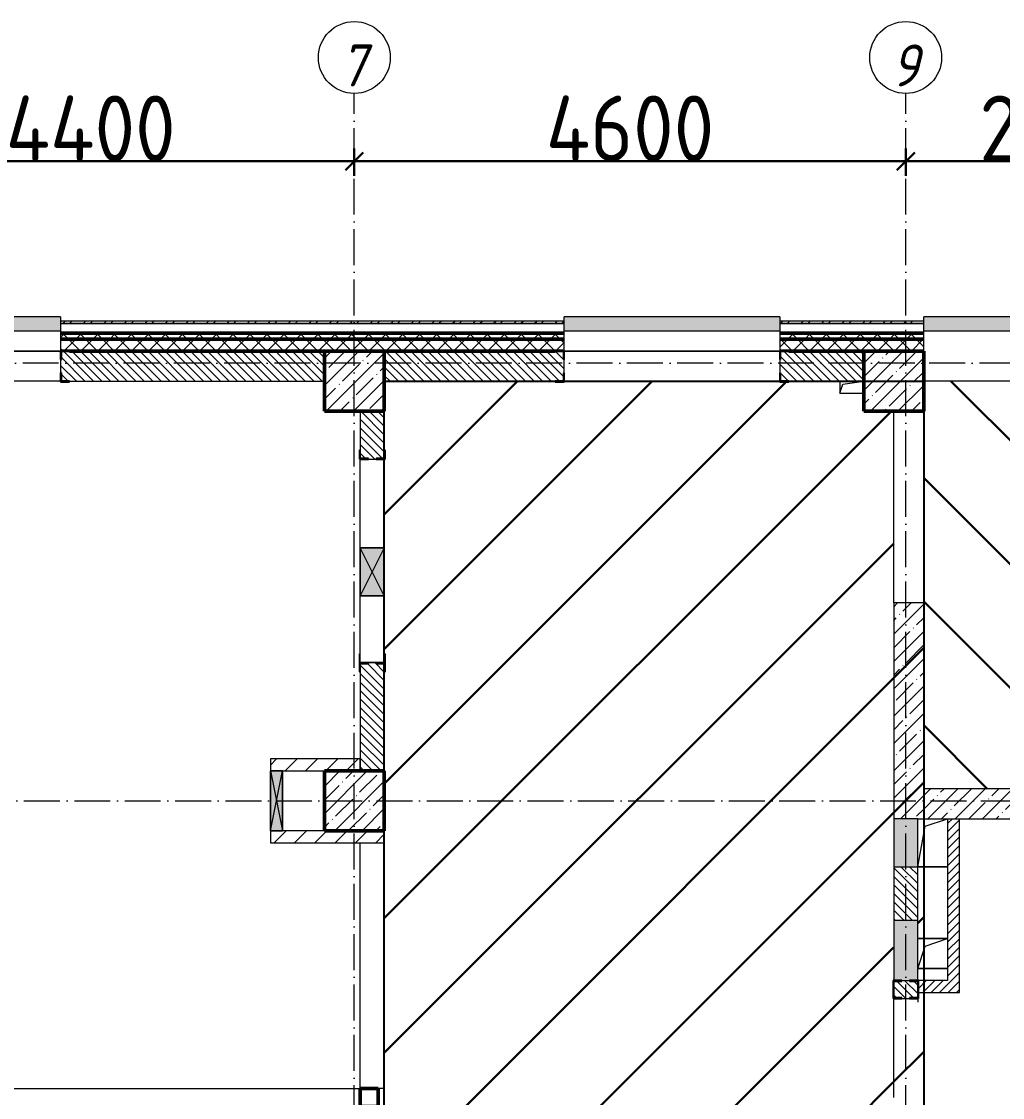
# Model space of a CAD drawing. Header units: millimetres. Extents: x 35697 to 388678, y -91946 to 171347.
# Drawn here: x 290844 to 299028, y -45357 to -36382 of the extents above; entities that cross this region are included whole.
import ezdxf

# ---------------------------------------------------------------- set-up
doc = ezdxf.new("R2010")
doc.units = ezdxf.units.MM
doc.linetypes.add('50_200_ШТРИХ_1Т_ш5_п1_п1_', pattern=[700, 500, -100, 0, -100])
for name, color, linetype, lineweight in [('2.1) ПГП окна 2.8 м', 5, 'Continuous', 30), ('4) ЛЕстницы', 5, 'Continuous', 30), ('A-____-____-DIMS', 7, 'Continuous', 9), ('A-DETL-GENF-OTLN', 7, 'Continuous', 9), ('A-FLOR-____-OTLN', 7, 'Continuous', 9), ('A-GENM-____-MCUT', 7, 'Continuous', 25), ('A-GENM-____-OTLN', 7, 'Continuous', 9), ('A-GENM-____-OTLN-1', 7, 'Continuous', 25), ('A-GLAZ-____-OTLN', 7, 'Continuous', 9), ('A-WALL-____-MCUT-1', 7, 'Continuous', 9), ('A-WALL-____-MCUT-2', 7, 'Continuous', 50), ('A-WALL-____-MCUT-3', 7, 'Continuous', 9), ('A-WALL-____-OTLN', 7, 'Continuous', 9), ('A-WALL-____-PATT-1', 7, 'Continuous', 9), ('A-WALL-FNSH-MCUT-1', 7, 'Continuous', 9), ('I-WALL-____-OTLN', 7, 'Continuous', 9), ('S-COLS-____-MCUT', 7, 'Continuous', 50), ('S-COLS-____-OTLN', 7, 'Continuous', 9), ('S-GRID-____-IDEN', 7, 'Continuous', 9), ('S-GRID-____-OTLN-1', 7, '50_200_ШТРИХ_1Т_ш5_п1_п1_', 9), ('стяжа', 7, 'Continuous', 30)]:
    doc.layers.add(name, color=color, linetype=linetype, lineweight=lineweight)
doc.layers.add('A-GLAZ-____-OTLN-1', color=7, linetype='Continuous', lineweight=9, true_color=0xc0c0c0)
doc.styles.add('ISOCPEUR_I', font='isocpeui.ttf', dxfattribs={"width": 0.9, "height": 2.5})
doc.styles.add('ISOCPEUR_I_9', font='isocpeui.ttf', dxfattribs={"width": 0.9, "height": 250})
doc.styles.add('СПДС', font='isocpeur.ttf', dxfattribs={"width": 0.9})
doc.dimstyles.new('ISO-2_5_0_9К_БОЛЬШОЙ_ОСИ', dxfattribs={"dimscale": 304.8, "dimtxt": 248.995294, "dimasz": 0.492126, "dimexe": 0.393701, "dimexo": 0, "dimgap": 0, "dimtad": 1, "dimdec": 0, "dimzin": 0, "dimdsep": 46, "dimtxsty": 'ISOCPEUR_I_9', "dimblk1": 'OBLIQUE', "dimblk2": 'OBLIQUE', "dimsah": 1, "dimcen": 0.09, "dimdle": 0.393701, "dimazin": 0, "dimtfac": 1, "dimtdec": 4, "dimtix": 1, "dimtmove": 0, "dimatfit": 3, "dimfxl": 1, "dimtvp": 1, "dimtolj": 1, "dimtzin": 0, "dimarcsym": 2})
pattern_1 = [(135, (283770.707, -86863.456), (-35.35534, -35.35534), [])]
pattern_2 = [(45, (283770.71, -86863.46), (-70.71068, 70.71068), []), (135, (283770.71, -86863.46), (-70.71068, -70.71068), [])]
pattern_3 = [(45, (283770.7, -86863.46), (-114.04925, 114.04925), []), (45, (283884.76, -86863.46), (-114.04925, 114.04925), [201.612, -40.322, 3.353, -36.97])]
pattern_4 = [(45, (283770.707, -86863.456), (-35.35534, 35.35534), [])]
pattern_5 = [(45, (283770.71, -86863.46), (-84.8528, 84.8528), [])]

# ---------------------------------------------------------------- blocks, each defined once
blk = doc.blocks.new('BSC_Колонна _Прямоугольная - 500х500-V12-АР1_План отверстий 3 этажа в осях 1-64_А-ГГ')
at = {"layer": 'S-COLS-____-OTLN'}
h = blk.add_hatch(dxfattribs=at)
h.set_pattern_fill('FP_46', color=256, style=0, pattern_type=2)
h.set_pattern_definition([(45, (-9850, -43981.04), (-114.04925, 114.04925), []), (45, (-9735.95, -43981.04), (-114.04925, 114.04925), [201.613, -40.323, 3.353, -36.97])])
h.paths.add_polyline_path([(-250, -250), (250, -250), (250, 250), (-250, 250)], flags=0)
at = {"layer": 'S-COLS-____-MCUT'}
for p, q in [((250, 250), (-250, 250)), ((-250, 250), (-250, -250)), ((250, -250), (250, 250)), ((-250, -250), (250, -250))]:
    blk.add_line(p, q, dxfattribs=at)
blk = doc.blocks.new('BSC_Колонна _Прямоугольная - 500х500-V78-АР1_План отверстий 3 этажа в осях 1-64_А-ГГ')
at = {"layer": 'S-COLS-____-OTLN'}
h = blk.add_hatch(dxfattribs=at)
h.set_pattern_fill('FP_115', color=256, style=0, pattern_type=2)
h.set_pattern_definition([(45, (-9850, -47481.04), (-114.04925, 114.04925), []), (45, (-9735.95, -47481.04), (-114.04925, 114.04925), [201.613, -40.323, 3.353, -36.97])])
h.paths.add_polyline_path([(-250, -250), (250, -250), (250, 250), (-250, 250)], flags=0)
at = {"layer": 'S-COLS-____-MCUT'}
for p, q in [((250, 250), (-250, 250)), ((-250, 250), (-250, -250)), ((250, -250), (250, 250)), ((-250, -250), (250, -250))]:
    blk.add_line(p, q, dxfattribs=at)
blk = doc.blocks.new('Фахверк_СКБ_Уголок - 250_2700-27497298-АР1_План отверстий 3 этажа в осях 1-64_А-ГГ')
at = {"layer": 'A-GENM-____-MCUT'}
for p, q in [((200, 181), (125, 181)), ((125, 181), (125, 106)), ((200, 175), (200, 181)), ((125, 106), (131, 106)), ((131, 106), (131, 175)), ((131, 175), (200, 175)), ((131, -6), (125, -6)), ((125, -6), (125, -81)), ((125, -81), (200, -81)), ((131, -75), (131, -6)), ((200, -75), (131, -75)), ((200, -81), (200, -75))]:
    blk.add_line(p, q, dxfattribs=at)
blk = doc.blocks.new('Фахверк_СКБ_Уголок - 200_3960_зеркало-28268689-АР1_План отверстий 3 этажа в осях 1-64_А-ГГ')
at = {"layer": 'A-GENM-____-MCUT'}
for p, q in [((200, 156), (125, 156)), ((125, 156), (125, 81)), ((131, 81), (131, 150)), ((131, 150), (200, 150)), ((200, 150), (200, 156)), ((125, 81), (131, 81)), ((131, 19), (125, 19)), ((125, 19), (125, -56)), ((131, -50), (131, 19)), ((125, -56), (200, -56)), ((200, -50), (131, -50)), ((200, -56), (200, -50))]:
    blk.add_line(p, q, dxfattribs=at)
blk = doc.blocks.new('154_Стойка_СКБ_Уголок - СМ-2480_200-28346303-АР1_План отверстий 3 этажа в осях 1-64_А-ГГ')
at = {"layer": 'A-GENM-____-MCUT'}
for p, q in [((125, 156), (125, 81)), ((200, 156), (125, 156)), ((131, 81), (131, 150)), ((131, 150), (200, 150)), ((200, 150), (200, 156)), ((125, 81), (131, 81)), ((131, 19), (125, 19)), ((125, 19), (125, -56)), ((131, -50), (131, 19)), ((125, -56), (200, -56)), ((200, -50), (131, -50)), ((200, -56), (200, -50))]:
    blk.add_line(p, q, dxfattribs=at)
blk = doc.blocks.new('Стойка_Влож_Полоса боковая - Полоса-28213942-АР1_План отверстий 3 этажа в осях 1-64_А-ГГ')
at = {"layer": 'A-GENM-____-OTLN'}
for p, q in [((-5, 60), (0, 60)), ((-5, -60), (-5, 60)), ((0, 31), (0, -31)), ((0, -60), (-5, -60))]:
    blk.add_line(p, q, dxfattribs=at)
blk = doc.blocks.new('Стойка_Влож_Уголок_Опорный - Уголок-28213941-АР1_План отверстий 3 этажа в осях 1-64_А-ГГ')
at = {"layer": 'A-GENM-____-OTLN'}
for p, q in [((-212, -6), (-212, 0)), ((0, 0), (0, -6)), ((-212, -75), (-212, -6)), ((-212, -6), (-206, -6)), ((-212, -75), (-206, -75)), ((-6, -6), (0, -6)), ((-6, -75), (0, -75)), ((0, -6), (0, -75))]:
    blk.add_line(p, q, dxfattribs=at)
blk = doc.blocks.new('Фахверк_СКБ_Уголок - 200_3960-28268576-АР1_План отверстий 3 этажа в осях 1-64_А-ГГ')
at = {"layer": 'A-GENM-____-MCUT'}
for p, q in [((200, 156), (125, 156)), ((125, 156), (125, 81)), ((131, 81), (131, 150)), ((131, 150), (200, 150)), ((200, 150), (200, 156)), ((125, 81), (131, 81)), ((131, 19), (125, 19)), ((125, 19), (125, -56)), ((131, -50), (131, 19)), ((125, -56), (200, -56)), ((200, -50), (131, -50)), ((200, -56), (200, -50))]:
    blk.add_line(p, q, dxfattribs=at)
blk = doc.blocks.new('AR_Отверстие Ниша - Лючок-32403984-АР1_План отверстий 3 этажа в осях 1-64_А-ГГ')
at = {"layer": 'A-GLAZ-____-OTLN'}
blk.add_hatch(color=256, dxfattribs=at).paths.add_polyline_path([(200, -100), (200, 100), (-200, 100), (-200, -100), (-104.5, -100)], flags=0)
for p, q in [((200, 100), (-200, 100)), ((-200, 100), (-200, -100)), ((200, -100), (200, 100)), ((-200, -100), (200, -100))]:
    blk.add_line(p, q, dxfattribs=at)
blk = doc.blocks.new('AR_Отверстие Ниша - Лючок-32404007-АР1_План отверстий 3 этажа в осях 1-64_А-ГГ')
at = {"layer": 'A-GLAZ-____-OTLN'}
blk.add_hatch(color=256, dxfattribs=at).paths.add_polyline_path([(250, -100), (250, 100), (-250, 100), (-250, -100)], flags=0)
for p, q in [((250, 100), (-250, 100)), ((-250, 100), (-250, -100)), ((250, -31), (250, 31)), ((-250, -100), (250, -100))]:
    blk.add_line(p, q, dxfattribs=at)
blk = doc.blocks.new('AR_Отверстие прямоугольное _в плите_ - AR_Отверстие прямоугольное _в плите_-30459204-АР1_План отверстий 3 этажа в осях 1-64_А-ГГ')
at = {"layer": 'A-GENM-____-OTLN'}
for p, q in [((-62.5, 137.5), (125, 200)), ((-125, -200), (-62.5, 137.5)), ((-125, -200), (125, -200))]:
    blk.add_line(p, q, dxfattribs=at)
blk = doc.blocks.new('AR_Отверстие прямоугольное _в плите_ - AR_Отверстие прямоугольное _в плите_-30458064-АР1_План отверстий 3 этажа в осях 1-64_А-ГГ')
at = {"layer": 'A-GENM-____-OTLN'}
for p, q in [((125, 125), (-125, 125)), ((-62.5, 62.5), (125, 125)), ((-125, -125), (-62.5, 62.5)), ((-125, -125), (125, -125))]:
    blk.add_line(p, q, dxfattribs=at)
blk = doc.blocks.new('AR_Отверстие прямоугольное _в плите_ - AR_Отверстие прямоугольное _в плите_-V180-АР1_План отверстий 3 этажа в осях 1-64_А-ГГ')
at = {"layer": 'A-GENM-____-OTLN'}
for p, q in [((-100, 50), (-100, -50)), ((-100, -50), (-75, 25)), ((-75, 25), (100, 50)), ((-100, -50), (100, -50))]:
    blk.add_line(p, q, dxfattribs=at)
blk = doc.blocks.new('Отлив_СКБ - Отлив витража_120_НВФ-31885289-АР1_План отверстий 3 этажа в осях 1-64_А-ГГ')
at = {"layer": 'A-GLAZ-____-OTLN-1'}
for points in [[(1000, 2), (1000, 120), (0, 120), (0, 2)], [(1000, 0), (1000, 2), (0, 2), (0, 0)]]:
    blk.add_hatch(color=256, dxfattribs=at).paths.add_polyline_path(points, flags=0)
at = {"layer": 'A-GLAZ-____-OTLN'}
for p, q in [((0, 83), (0, 120)), ((1000, 120), (0, 120)), ((1000, 120), (1000, 83)), ((0, 2), (1000, 2)), ((1000, 0), (0, 0))]:
    blk.add_line(p, q, dxfattribs=at)
blk = doc.blocks.new('Отлив_СКБ - Отлив витража_120_НВФ-V216-АР1_План отверстий 3 этажа в осях 1-64_А-ГГ')
at = {"layer": 'A-GLAZ-____-OTLN-1'}
for points in [[(0, 2), (1800, 2), (1800, 120), (0, 120), (0, 63)], [(0, 0), (1800, 0), (1800, 2), (0, 2)]]:
    blk.add_hatch(color=256, dxfattribs=at).paths.add_polyline_path(points, flags=0)
at = {"layer": 'A-GLAZ-____-OTLN'}
for p, q in [((0, 83), (0, 120)), ((1800, 120), (0, 120)), ((1800, 120), (1800, 83)), ((0, 2), (1800, 2)), ((1800, 0), (0, 0))]:
    blk.add_line(p, q, dxfattribs=at)
blk = doc.blocks.new('BSC_Колонна _Прямоугольная1 - 150х150 _металл_-35311905-АР1_План отверстий 3 этажа в осях 1-64_А-ГГ')
at = {"layer": 'S-COLS-____-MCUT'}
for p, q in [((75, 75), (-75, 75)), ((-75, 75), (-75, -75)), ((75, -75), (75, 75)), ((-75, -75), (75, -75))]:
    blk.add_line(p, q, dxfattribs=at)
blk = doc.blocks.new('AR_Отверстие прямоугольное _в стене__БезПР - AR_Отверстие прямоугольное _в стене__БезПР-36899427-АР1_План отверстий 3 этажа в осях 1-64_А-ГГ')
at = {"layer": 'A-GLAZ-____-OTLN'}
blk.add_hatch(color=256, dxfattribs=at).paths.add_polyline_path([(200, -100), (200, 100), (-200, 100), (-200, -100)], flags=0)
at = {"layer": 'A-DETL-GENF-OTLN'}
for p, q in [((-200, -100), (-200, 100)), ((-200, 100), (200, 100)), ((200, 100), (-200, -100)), ((-200, 100), (200, -100)), ((200, 100), (-200, 100)), ((-200, 100), (-200, -100)), ((200, 100), (200, -100)), ((200, -100), (200, 100)), ((200, -100), (-200, -100)), ((-200, -100), (200, -100))]:
    blk.add_line(p, q, dxfattribs=at)
at = {"layer": 'A-GLAZ-____-OTLN'}
blk.add_line((200, 100), (-200, 100), dxfattribs=at)
blk = doc.blocks.new('AR_Отверстие прямоугольное _в стене__БезПР - AR_Отверстие прямоугольное _в стене__БезПР-36788943-АР1_План отверстий 3 этажа в осях 1-64_А-ГГ')
at = {"layer": 'A-GLAZ-____-OTLN'}
blk.add_hatch(color=256, dxfattribs=at).paths.add_polyline_path([(-250, -50), (250, -50), (250, 50), (-250, 50)], flags=0)
at = {"layer": 'A-DETL-GENF-OTLN'}
for p, q in [((-250, -50), (-250, 50)), ((-250, 50), (250, 50)), ((250, 50), (-250, -50)), ((-250, 50), (250, -50)), ((250, 50), (-250, 50)), ((-250, 50), (-250, -50)), ((250, 50), (250, -50)), ((250, -50), (250, 50)), ((250, -50), (-250, -50)), ((-250, -50), (250, -50))]:
    blk.add_line(p, q, dxfattribs=at)
at = {"layer": 'A-GLAZ-____-OTLN'}
blk.add_line((250, 50), (-250, 50), dxfattribs=at)
blk = doc.blocks.new('Ось сетки - Круг_Ø6_00__ISO-2_5_0_9K_-25732049-АР1_План отверстий 3 этажа в осях 1-64_А-ГГ')
at = {"layer": 'S-GRID-____-IDEN'}
blk.add_circle((0, 0), 3, dxfattribs=at)
blk = doc.blocks.new('_Oblique')
at = {"color": 0, "linetype": 'ByBlock', "lineweight": -2}
blk.add_line((-0.5, -0.5), (0.5, 0.5), dxfattribs=at)
blk = doc.blocks.new('*D2181')
at = {"layer": 'A-____-____-DIMS', "color": 0, "lineweight": -2, "transparency": 16777216}
for p, q in [((289220.7, -37442.6), (289220.7, -37668.7)), ((293620.7, -37442.6), (293620.7, -37668.7)), ((289100.7, -37548.7), (293740.7, -37548.7))]:
    blk.add_line(p, q, dxfattribs=at)
at = {"layer": 'Defpoints', "color": 0, "transparency": 16777216}
for p in [(289220.7, -37442.6), (293620.7, -37442.6), (293620.7, -37548.7)]:
    blk.add_point(p, dxfattribs=at)
at = {"layer": 'A-____-____-DIMS', "color": 0, "lineweight": -2, "transparency": 16777216, "xscale": 150, "yscale": 150, "zscale": 150, "rotation": 180}
blk.add_blockref('_Oblique', (289220.7, -37548.7), dxfattribs=at)
at = {"layer": 'A-____-____-DIMS', "color": 0, "lineweight": -2, "transparency": 16777216, "xscale": 150, "yscale": 150, "zscale": 150}
blk.add_blockref('_Oblique', (293620.7, -37548.7), dxfattribs=at)
at = {"layer": 'A-____-____-DIMS', "color": 0, "transparency": 16777216, "insert": (291420.7, -37274.4), "char_height": 548.64, "attachment_point": 5, "style": 'СПДС'}
blk.add_mtext('\\A1;4400', dxfattribs=at)
blk = doc.blocks.new('*D2182')
at = {"layer": 'A-____-____-DIMS', "color": 0, "lineweight": -2, "transparency": 16777216}
for p, q in [((293620.7, -37442.6), (293620.7, -37668.7)), ((298220.7, -37442.6), (298220.7, -37668.7)), ((293500.7, -37548.7), (298340.7, -37548.7))]:
    blk.add_line(p, q, dxfattribs=at)
at = {"layer": 'Defpoints', "color": 0, "transparency": 16777216}
for p in [(293620.7, -37442.6), (298220.7, -37442.6), (298220.7, -37548.7)]:
    blk.add_point(p, dxfattribs=at)
at = {"layer": 'A-____-____-DIMS', "color": 0, "lineweight": -2, "transparency": 16777216, "xscale": 150, "yscale": 150, "zscale": 150, "rotation": 180}
blk.add_blockref('_Oblique', (293620.7, -37548.7), dxfattribs=at)
at = {"layer": 'A-____-____-DIMS', "color": 0, "lineweight": -2, "transparency": 16777216, "xscale": 150, "yscale": 150, "zscale": 150}
blk.add_blockref('_Oblique', (298220.7, -37548.7), dxfattribs=at)
at = {"layer": 'A-____-____-DIMS', "color": 0, "transparency": 16777216, "insert": (295920.7, -37274.4), "char_height": 548.64, "attachment_point": 5, "style": 'СПДС'}
blk.add_mtext('\\A1;4600', dxfattribs=at)
blk = doc.blocks.new('*D2183')
at = {"layer": 'A-____-____-DIMS', "color": 0, "lineweight": -2, "transparency": 16777216}
for p, q in [((298220.7, -37442.6), (298220.7, -37668.7)), ((300820.7, -37442.6), (300820.7, -37668.7)), ((298100.7, -37548.7), (300940.7, -37548.7))]:
    blk.add_line(p, q, dxfattribs=at)
at = {"layer": 'Defpoints', "color": 0, "transparency": 16777216}
for p in [(298220.7, -37442.6), (300820.7, -37442.6), (300820.7, -37548.7)]:
    blk.add_point(p, dxfattribs=at)
at = {"layer": 'A-____-____-DIMS', "color": 0, "lineweight": -2, "transparency": 16777216, "xscale": 150, "yscale": 150, "zscale": 150, "rotation": 180}
blk.add_blockref('_Oblique', (298220.7, -37548.7), dxfattribs=at)
at = {"layer": 'A-____-____-DIMS', "color": 0, "lineweight": -2, "transparency": 16777216, "xscale": 150, "yscale": 150, "zscale": 150}
blk.add_blockref('_Oblique', (300820.7, -37548.7), dxfattribs=at)
at = {"layer": 'A-____-____-DIMS', "color": 0, "transparency": 16777216, "insert": (299520.7, -37274.4), "char_height": 548.64, "attachment_point": 5, "style": 'СПДС'}
blk.add_mtext('\\A1;2600', dxfattribs=at)
blk = doc.blocks.new('3эт')
at = {"layer": 'S-GRID-____-OTLN-1', "color": 251, "ltscale": 0.6, "true_color": 0x636466}
for p, q in [((293620.7, -91346.1), (293620.7, -36982.5)), ((298220.7, -91346.1), (298220.7, -36982.5)), ((310478.4, -39232.4), (279101.9, -39232.4)), ((279101.9, -42882.4), (310478.4, -42882.4))]:
    blk.add_line(p, q, dxfattribs=at)
at = {"layer": 'S-GRID-____-IDEN', "char_height": 350, "width": 202.025, "attachment_point": 1, "style": 'ISOCPEUR_I'}
for s, insert in [('\\fISOCPEUR|b0|i1|c204|p34|;\\W.9;7', (293499, -36573.7)), ('\\fISOCPEUR|b0|i1|c204|p34|;\\W.9;9', (298099, -36573.7))]:
    blk.add_mtext(s, dxfattribs=dict(at, insert=insert))
at = {"layer": 'A-____-____-DIMS'}
for base, p1, p2, override, picture, middle in [((293620.7, -37548.7), (289220.7, -37442.6), (293620.7, -37442.6), {"dimtxt": 1.8, "dimpost": '<>', "dimtxsty": 'СПДС', "dimfxl": 4400}, '*D2181', (291420.7, -37274.4)), ((298220.7, -37548.7), (293620.7, -37442.6), (298220.7, -37442.6), {"dimtxt": 1.8, "dimpost": '<>', "dimtxsty": 'СПДС', "dimfxl": 4600}, '*D2182', (295920.7, -37274.4)), ((300820.7, -37548.7), (298220.7, -37442.6), (300820.7, -37442.6), {"dimtxt": 1.8, "dimpost": '<>', "dimtxsty": 'СПДС', "dimfxl": 2600}, '*D2183', (299520.7, -37274.4))]:
    dim = blk.add_linear_dim(base=base, p1=p1, p2=p2, dimstyle='ISO-2_5_0_9К_БОЛЬШОЙ_ОСИ', override=override, dxfattribs=at)
    dim.commit()
    dim.dimension.update_dxf_attribs({"geometry": picture, "text_midpoint": middle})

msp = doc.modelspace()

# ---------------------------------------------------------------- hatches: boundary and pattern name
at = {"layer": '2.1) ПГП окна 2.8 м'}
h = msp.add_hatch(dxfattribs=at)
h.set_pattern_fill('ANSI31', color=5, scale=250)
h.set_pattern_definition([(45, (289370.7, -39382.4), (-561.266, 561.266), [])])
h.paths.add_polyline_path([(297664.7, -55157.4), (297670.7, -54132.4), (293870.7, -54132.4), (293870.7, -54632.4), (293370.7, -54632.4), (293370.7, -56532.4), (297670.7, -56532.4), (297670.7, -56457.4), (297664.7, -56457.4), (297664.7, -56382.4), (297667.8, -55232.4), (297664.7, -55232.4)])
h.paths.add_polyline_path([(293870.7, -54132.4), (297670.7, -54132.4), (297670.7, -53832.4), (295474.9, -45482.4), (293870.7, -45482.4)])
h.paths.add_polyline_path([(298370.7, -41232.4), (298120.7, -41232.4), (298120.7, -39632.4), (297870.7, -39632.4), (297870.7, -39382.4), (293870.7, -39382.4), (293870.7, -45482.4), (295474.9, -45482.4), (297670.7, -53832.4), (298370.7, -53832.4), (298370.7, -50232.4), (297770.7, -50232.4), (297770.7, -49032.4), (298370.7, -49032.4), (298370.7, -47182.4), (297770.7, -47182.4), (297770.7, -45682.4), (298120.7, -45682.4), (298370.7, -45682.4)])
h.paths.add_polyline_path([(297670.7, -47682.4), (297770.7, -47682.4), (297770.7, -48132.4), (297670.7, -48132.4), (297670.7, -48632.4), (297670.7, -50232.4), (297670.9, -50235.4), (297767.7, -50235.4), (297767.7, -50282.4), (297770.7, -50282.4), (297770.7, -50832.4), (297770.7, -51832.4), (297670.7, -51832.4), (297670.7, -50832.4), (297670.7, -50282.4), (297670.7, -50232.4), (297670.7, -48632.4), (297670.7, -48132.4)], flags=16)
h.paths.add_polyline_path([(297670.7, -47682.4), (297720.7, -47907.4), (297670.7, -48132.4)], flags=0)
h.paths.add_polyline_path([(298120.7, -43882.4), (298120.7, -43432.4), (298120.7, -43032.4), (298320.7, -43032.4), (298320.7, -43432.4), (298320.7, -43882.4), (298320.7, -44382.4), (298326.7, -44382.4), (298326.7, -44457.4), (298326.7, -44532.4), (298320.7, -44562.4), (298320.7, -44532.4), (298251.7, -44532.4), (298189.7, -44532.4), (298120.7, -44532.4), (298120.7, -45357.4), (298120.7, -45426.4), (298189.7, -45426.4), (298251.7, -45427.4), (298251.7, -45426.4), (298320.7, -45426.4), (298320.7, -45357.4), (298326.7, -45357.4), (298326.7, -45432.4), (298326.7, -45507.4), (298320.7, -45507.4), (298320.7, -45438.4), (298251.7, -45438.4), (298217.9, -45432.4), (298189.7, -45432.4), (298114.7, -45432.4), (298114.7, -45357.4), (298120.7, -44532.4), (298114.7, -44532.4), (298114.7, -44457.4), (298114.7, -44382.4)], flags=16)
h.paths.add_polyline_path([(298114.7, -44382.4), (298189.7, -44382.4), (298251.7, -44382.4), (298320.7, -44388.4), (298251.7, -44388.4), (298189.7, -44382.4), (298189.7, -44388.4), (298120.7, -44388.4)], flags=0)
h.paths.add_polyline_path([(297670.7, -50832.4), (297770.7, -50832.4), (297770.7, -51832.4), (297670.7, -51832.4)], flags=0)
h.paths.add_polyline_path([(293340.4, -45482.4), (293340.4, -54132.4), (293870.7, -54132.4), (293870.7, -45482.4)])
h.paths.add_polyline_path([(293340.4, -45482.4), (289370.7, -45482.4), (289370.7, -77332.4), (293340.4, -77332.4), (293340.4, -67982.4), (292870.7, -67982.4), (292870.7, -67782.4), (293340.4, -67782.4), (293340.4, -63832.4), (292870.7, -63832.4), (292870.7, -62882.4), (292670.7, -62882.4), (292670.7, -62632.4), (292870.7, -62632.4), (292870.7, -61932.7), (293340.4, -61932.7), (293340.4, -61232.4), (292870.7, -61232.4), (292870.7, -60632.4), (293340.4, -60632.4)])
h.paths.add_polyline_path([(292670.7, -60632.4), (292770.7, -60632.4), (292770.7, -61232.4), (292770.7, -61982.4), (292770.7, -62582.4), (292670.7, -62582.4), (292670.7, -61982.4), (292670.7, -61232.4)], flags=16)
h.paths.add_polyline_path([(292670.7, -60632.4), (292770.7, -60632.4), (292770.7, -61232.4), (292670.7, -61232.4)], flags=0)
h.paths.add_polyline_path([(292670.7, -61982.4), (292770.7, -61982.4), (292770.7, -62582.4), (292670.7, -62582.4)], flags=0)
h.paths.add_polyline_path([(292670.7, -63032.4), (292770.7, -63032.4), (292770.7, -63632.4), (292670.7, -63632.4)], flags=16)
h.paths.add_polyline_path([(292770.7, -66532.4), (292773.7, -66532.4), (292773.7, -66579.4), (292867.7, -66579.4), (292867.7, -66532.4), (292870.7, -66532.4), (292870.7, -66582.4), (292870.7, -67682.4), (292770.7, -67682.4), (292770.7, -68097.4), (292870.7, -68097.4), (292870.7, -68247.4), (292770.7, -68247.4), (292770.7, -68586.4), (292778.3, -68586.4), (292778.3, -68627.9), (292863.1, -68627.9), (292863.1, -68586.4), (292870.7, -68586.4), (292870.7, -68632.4), (292870.7, -69332.4), (292870.7, -69378.4), (292863.1, -69378.4), (292863.1, -69336.9), (292778.3, -69336.9), (292778.3, -69378.4), (292770.7, -69632.4), (292770.7, -69378.4), (292770.7, -69332.4), (292770.7, -68632.4), (292770.7, -68586.4), (292770.7, -68247.4), (292770.7, -68097.4), (292770.7, -67682.4), (292770.7, -66582.4)], flags=16)
h.paths.add_polyline_path([(292770.7, -66582.4), (292870.7, -66582.4), (292870.7, -67682.4), (292770.7, -67682.4)], flags=0)
h.paths.add_polyline_path([(293949.8, -53466.1), (295539.5, -53466.1), (295539.5, -52266.1), (293949.8, -52266.1)], flags=24)
at = {"layer": '4) ЛЕстницы'}
h = msp.add_hatch(dxfattribs=at)
h.set_pattern_fill('ANSI31', color=256, scale=230, angle=90)
h.paths.add_polyline_path([(298370.7, -42782.4), (298370.7, -39382.4), (307070.7, -39382.4), (307070.7, -42782.4)])
at = {"layer": 'A-WALL-____-PATT-1'}
h = msp.add_hatch(dxfattribs=at)
h.set_pattern_fill('FP_3', color=256, style=0, pattern_type=2)
h.set_pattern_definition([(45, (283770.71, -86863.46), (-85.53659, 85.53659), []), (45, (283827.73, -86863.46), (-85.53659, 85.53659), [])])
h.paths.add_polyline_path([(307550.7, -38902.4), (307550.7, -38882.4), (299370.7, -38882.4), (299370.7, -38902.4), (304966.6, -38902.4)], flags=0)
h.paths.add_polyline_path([(298370.7, -38902.4), (298370.7, -38882.4), (297170.7, -38882.4), (297170.7, -38902.4), (297896.7, -38902.4)], flags=0)
h.paths.add_polyline_path([(295370.7, -38902.4), (295370.7, -38882.4), (291170.7, -38882.4), (291170.7, -38902.4), (294361.8, -38902.4)], flags=0)
h.paths.add_polyline_path([(289370.7, -38902.4), (289370.7, -38882.4), (281090.7, -38882.4), (281090.7, -38902.4), (289059.4, -38902.4)], flags=0)
h = msp.add_hatch(dxfattribs=at)
h.set_pattern_fill('FP_1', color=256, style=0, pattern_type=2)
h.set_pattern_definition(pattern_2)
h.paths.add_polyline_path([(307550.7, -39032.4), (307550.7, -38982.4), (299370.7, -38982.4), (299370.7, -39032.4), (304966.6, -39032.4)], flags=0)
h.paths.add_polyline_path([(298370.7, -39032.4), (298370.7, -38982.4), (297170.7, -38982.4), (297170.7, -39032.4), (297896.7, -39032.4)], flags=0)
h.paths.add_polyline_path([(295370.7, -39032.4), (295370.7, -38982.4), (291170.7, -38982.4), (291170.7, -39032.4), (294361.8, -39032.4)], flags=0)
h.paths.add_polyline_path([(289059.4, -39032.4), (289370.7, -39032.4), (289370.7, -38982.4), (281220.7, -38982.4), (281220.7, -39032.4), (287292, -39032.4)], flags=0)
h = msp.add_hatch(dxfattribs=at)
h.set_pattern_fill('FP_1', color=256, style=0, pattern_type=2)
h.set_pattern_definition(pattern_2)
h.paths.add_polyline_path([(307470.7, -39132.4), (307550.7, -39132.4), (307550.7, -39032.4), (299370.7, -39032.4), (299370.7, -39132.4), (307420.7, -39132.4)], flags=0)
h.paths.add_polyline_path([(298370.7, -39132.4), (298370.7, -39032.4), (297170.7, -39032.4), (297170.7, -39126.4), (297245.7, -39126.4), (297245.7, -39132.4), (297896.7, -39132.4)], flags=0)
h.paths.add_polyline_path([(295295.7, -39132.4), (295295.7, -39126.4), (295370.7, -39126.4), (295370.7, -39032.4), (291170.7, -39032.4), (291170.7, -39126.4), (291245.7, -39126.4), (291245.7, -39132.4), (294361.8, -39132.4)], flags=0)
h.paths.add_polyline_path([(289370.7, -39132.4), (289370.7, -39032.4), (281320.7, -39032.4), (281320.7, -39132.4), (289059.4, -39132.4)], flags=0)
h = msp.add_hatch(dxfattribs=at)
h.set_pattern_fill('FP_6', color=256, style=0, pattern_type=2)
h.set_pattern_definition(pattern_1)
h.paths.add_polyline_path([(293370.7, -39382.4), (293370.7, -39132.4), (291176.7, -39132.4), (291176.7, -39201.4), (291170.7, -39201.4), (291170.7, -39313.4), (291176.7, -39313.4), (291176.7, -39382.4), (292594.4, -39382.4)], flags=0)
h = msp.add_hatch(dxfattribs=at)
h.set_pattern_fill('FP_6', color=256, style=0, pattern_type=2)
h.set_pattern_definition(pattern_1)
h.paths.add_polyline_path([(297176.7, -39382.4), (297870.7, -39382.4), (297870.7, -39132.4), (297176.7, -39132.4), (297176.7, -39201.4), (297170.7, -39201.4), (297170.7, -39313.4), (297176.7, -39313.4)], flags=0)
h.paths.add_polyline_path([(293870.7, -39382.4), (295364.7, -39381.4), (295364.7, -39313.4), (295370.7, -39313.4), (295370.7, -39201.4), (295364.7, -39201.4), (295364.7, -39132.4), (293870.7, -39132.4)], flags=0)
h = msp.add_hatch(dxfattribs=at)
h.set_pattern_fill('FP_6', color=256, style=0, pattern_type=2)
h.set_pattern_definition(pattern_1)
h.paths.add_polyline_path([(293870.7, -42632.4), (293870.7, -41738.4), (293801.7, -41738.4), (293801.7, -41732.4), (293739.7, -41732.4), (293739.7, -41738.4), (293670.7, -41738.4), (293670.7, -42632.4), (293830.7, -42632.4)], flags=0)
h.paths.add_polyline_path([(293801.7, -40032.4), (293801.7, -40026.4), (293870.7, -40026.4), (293870.7, -39632.4), (293670.7, -39632.4), (293670.7, -40026.4), (293739.7, -40026.4), (293739.7, -40032.4)], flags=0)
h = msp.add_hatch(dxfattribs=at)
h.set_pattern_fill('FP_38', color=256, style=0, pattern_type=2)
h.set_pattern_definition(pattern_3)
h.paths.add_polyline_path([(298120.7, -43032.4), (298370.7, -43032.4), (298370.7, -41232.4), (298120.7, -41232.4), (298120.7, -41407.8)], flags=0)
h = msp.add_hatch(dxfattribs=at)
h.set_pattern_fill('FP_4', color=256, style=0, pattern_type=2)
h.set_pattern_definition(pattern_5)
h.paths.add_polyline_path([(293670.7, -42632.4), (293670.7, -42532.4), (292920.7, -42532.4), (292920.7, -42632.4), (293370.7, -42632.4)], flags=0)
h = msp.add_hatch(dxfattribs=at)
h.set_pattern_fill('FP_38', color=256, style=0, pattern_type=2)
h.set_pattern_definition(pattern_3)
h.paths.add_polyline_path([(306820.7, -43032.4), (306820.7, -42782.4), (298370.7, -42782.4), (298370.7, -43032.4), (304966.6, -43032.4)], flags=0)
h = msp.add_hatch(dxfattribs=at)
h.set_pattern_fill('FP_5', color=256, style=0, pattern_type=2)
h.set_pattern_definition(pattern_4)
h.paths.add_polyline_path([(298670.7, -44382.4), (298670.7, -43032.4), (298570.7, -43032.4), (298570.7, -44382.4)], flags=0)
h = msp.add_hatch(dxfattribs=at)
h.set_pattern_fill('FP_4', color=256, style=0, pattern_type=2)
h.set_pattern_definition(pattern_5)
h.paths.add_polyline_path([(293020.7, -43232.4), (293870.7, -43232.4), (293870.7, -43132.4), (292920.7, -43132.4), (292920.7, -43232.4)], flags=0)
h = msp.add_hatch(dxfattribs=at)
h.set_pattern_fill('FP_6', color=256, style=0, pattern_type=2)
h.set_pattern_definition(pattern_1)
h.paths.add_polyline_path([(298160.7, -45482.4), (298320.7, -45482.4), (298320.7, -45432.4), (298120.7, -45432.4), (298120.7, -45482.4)], flags=0)
h.paths.add_polyline_path([(298251.7, -44532.4), (298251.7, -44526.4), (298320.7, -44526.4), (298320.7, -44388.4), (298251.7, -44388.4), (298251.7, -44382.4), (298189.7, -44382.4), (298189.7, -44388.4), (298120.7, -44388.4), (298121.5, -44526.4), (298189.7, -44526.4), (298189.7, -44532.4)], flags=0)
h.paths.add_polyline_path([(298320.7, -43882.4), (298320.7, -43432.4), (298120.7, -43432.4), (298120.7, -43882.4), (298207.4, -43882.4)], flags=0)
h = msp.add_hatch(dxfattribs=at)
h.set_pattern_fill('FP_5', color=256, style=0, pattern_type=2)
h.set_pattern_definition(pattern_4)
h.paths.add_polyline_path([(298326.7, -44482.4), (298670.7, -44482.4), (298670.7, -44382.4), (298326.7, -44382.4), (298326.7, -44480)], flags=0)
at = {"layer": 'S-COLS-____-OTLN'}
h = msp.add_hatch(dxfattribs=at)
h.set_pattern_fill('FP_38', color=256, style=0, pattern_type=2)
h.set_pattern_definition(pattern_3)
h.paths.add_polyline_path([(297896.7, -39632.4), (298370.7, -39632.4), (298370.7, -39132.4), (297870.7, -39132.4), (297870.7, -39632.4)], flags=0)

# ---------------------------------------------------------------- linework, layer by layer
msp.add_lwpolyline([(293870.7, -39382.4), (298370.7, -39382.4), (298370.7, -54132.4), (293870.7, -54132.4)], close=True)
at = {"layer": 'A-FLOR-____-OTLN'}
for p, q in [((298570.7, -43432.4), (298320.7, -43432.4)), ((298320.7, -44032.4), (298570.7, -44032.4)), ((298570.7, -44282.4), (298320.7, -44282.4))]:
    msp.add_line(p, q, dxfattribs=at)
at = {"layer": 'A-WALL-____-MCUT-1'}
for p, q in [((298120.7, -41232.4), (298120.7, -43032.4)), ((298370.7, -41232.4), (298120.7, -41232.4)), ((298370.7, -42782.4), (298370.7, -41232.4)), ((306820.7, -42782.4), (298370.7, -42782.4)), ((298320.7, -43032.4), (306820.7, -43032.4))]:
    msp.add_line(p, q, dxfattribs=at)
at = {"layer": 'A-WALL-____-MCUT-2'}
for p, q in [((295370.7, -38982.4), (291170.7, -38982.4)), ((295370.7, -39032.4), (291170.7, -39032.4)), ((298370.7, -38982.4), (297170.7, -38982.4)), ((298370.7, -39032.4), (297170.7, -39032.4)), ((291245.7, -39132.4), (293370.7, -39132.4)), ((295295.7, -39132.4), (293870.7, -39132.4)), ((297870.7, -39132.4), (297245.7, -39132.4)), ((297870.7, -39382.4), (297870.7, -39132.4))]:
    msp.add_line(p, q, dxfattribs=at)
at = {"layer": 'A-WALL-____-MCUT-3'}
for p, q in [((295370.7, -38902.4), (291170.7, -38902.4)), ((291170.7, -38902.4), (291170.7, -39126.4)), ((295370.7, -39126.4), (295370.7, -38902.4)), ((298370.7, -38902.4), (297170.7, -38902.4)), ((297170.7, -38902.4), (297170.7, -39126.4)), ((298370.7, -39132.4), (298370.7, -38902.4)), ((291170.7, -39201.4), (291170.7, -39313.4)), ((295370.7, -39313.4), (295370.7, -39201.4)), ((297170.7, -39201.4), (297170.7, -39313.4)), ((297870.7, -39132.4), (298370.7, -39132.4)), ((291245.7, -39382.4), (293370.7, -39382.4)), ((293870.7, -39382.4), (295295.7, -39382.4)), ((297245.7, -39382.4), (297870.7, -39382.4)), ((293670.7, -39632.4), (293670.7, -39957.4)), ((293870.7, -39957.4), (293870.7, -39632.4)), ((293739.7, -40032.4), (293801.7, -40032.4)), ((293670.7, -41807.4), (293670.7, -42632.4)), ((293870.7, -42632.4), (293870.7, -41807.4)), ((298120.7, -43432.4), (298120.7, -43882.4)), ((298320.7, -43882.4), (298320.7, -43432.4)), ((298189.7, -44532.4), (298251.7, -44532.4))]:
    msp.add_line(p, q, dxfattribs=at)
at = {"layer": 'A-WALL-____-OTLN'}
for p, q in [((291170.7, -39132.4), (289370.7, -39132.4)), ((289370.7, -39132.4), (291170.7, -39132.4)), ((297170.7, -39132.4), (295370.7, -39132.4)), ((295370.7, -39132.4), (297170.7, -39132.4)), ((291170.7, -39382.4), (289370.7, -39382.4)), ((297170.7, -39382.4), (295370.7, -39382.4)), ((299370.7, -39382.4), (298370.7, -39382.4)), ((298120.7, -41232.4), (298120.7, -39632.4)), ((298370.7, -39632.4), (298370.7, -41232.4))]:
    msp.add_line(p, q, dxfattribs=at)
at = {"layer": 'A-WALL-FNSH-MCUT-1'}
for p, q in [((295370.7, -38882.4), (291170.7, -38882.4)), ((291170.7, -38882.4), (291170.7, -38902.4)), ((291170.7, -38902.4), (295370.7, -38902.4)), ((295370.7, -38902.4), (295370.7, -38882.4)), ((298370.7, -38882.4), (297170.7, -38882.4)), ((297170.7, -38882.4), (297170.7, -38902.4)), ((297170.7, -38902.4), (298370.7, -38902.4)), ((298370.7, -38902.4), (298370.7, -38882.4)), ((293670.7, -42532.4), (292920.7, -42532.4)), ((292920.7, -42532.4), (292920.7, -42632.4)), ((293670.7, -42632.4), (293670.7, -42532.4)), ((293020.7, -42632.4), (293370.7, -42632.4)), ((298570.7, -43032.4), (298570.7, -44382.4)), ((298670.7, -44482.4), (298670.7, -43032.4)), ((292920.7, -43132.4), (292920.7, -43232.4)), ((293370.7, -43132.4), (293020.7, -43132.4)), ((293870.7, -43232.4), (293870.7, -43132.4)), ((292920.7, -43232.4), (293870.7, -43232.4)), ((298570.7, -44382.4), (298326.7, -44382.4)), ((298326.7, -44482.4), (298670.7, -44482.4))]:
    msp.add_line(p, q, dxfattribs=at)
at = {"layer": 'I-WALL-____-OTLN'}
for p, q in [((293670.7, -40772.4), (293670.7, -40032.4)), ((293870.7, -40032.4), (293870.7, -40772.4)), ((293670.7, -41732.4), (293670.7, -41172.4)), ((293870.7, -41172.4), (293870.7, -41732.4)), ((293670.7, -45282.4), (293670.7, -43232.4)), ((293870.7, -43232.4), (293870.7, -45282.4)), ((298120.7, -45357.4), (298120.7, -44532.4)), ((298320.7, -44532.4), (298320.7, -44562.4)), ((289370.7, -45282.4), (293670.7, -45282.4)), ((293870.7, -45282.4), (293820.7, -45282.4))]:
    msp.add_line(p, q, dxfattribs=at)
at = {"layer": 'S-COLS-____-MCUT'}
for p, q in [((298370.7, -39132.4), (297870.7, -39132.4)), ((298370.7, -39632.4), (298370.7, -39132.4)), ((297870.7, -39382.4), (297870.7, -39632.4)), ((297870.7, -39632.4), (298370.7, -39632.4))]:
    msp.add_line(p, q, dxfattribs=at)
at = {"layer": 'S-COLS-____-OTLN'}
msp.add_line((297870.7, -39132.4), (297870.7, -39382.4), dxfattribs=at)

# ---------------------------------------------------------------- block references
at = {"layer": 'A-GENM-____-OTLN'}
for name, p in [('AR_Отверстие прямоугольное _в плите_ - AR_Отверстие прямоугольное _в плите_-V180-АР1_План отверстий 3 этажа в осях 1-64_А-ГГ', (297770.7, -39432.4)), ('AR_Отверстие прямоугольное _в плите_ - AR_Отверстие прямоугольное _в плите_-30459204-АР1_План отверстий 3 этажа в осях 1-64_А-ГГ', (298445.7, -43232.4)), ('AR_Отверстие прямоугольное _в плите_ - AR_Отверстие прямоугольное _в плите_-30458064-АР1_План отверстий 3 этажа в осях 1-64_А-ГГ', (298445.7, -44157.4))]:
    msp.add_blockref(name, p, dxfattribs=at)
for name, p, rotation in [('Стойка_Влож_Уголок_Опорный - Уголок-28213941-АР1_План отверстий 3 этажа в осях 1-64_А-ГГ', (293664.7, -41732.4), 180), ('Стойка_Влож_Полоса боковая - Полоса-28213942-АР1_План отверстий 3 этажа в осях 1-64_А-ГГ', (293770.7, -41732.4), 269.9999999999999)]:
    msp.add_blockref(name, p, dxfattribs=dict(at, rotation=rotation))
at = {"layer": 'A-GENM-____-OTLN-1'}
for p in [(291045.7, -39307.4), (297045.7, -39307.4)]:
    msp.add_blockref('Фахверк_СКБ_Уголок - 250_2700-27497298-АР1_План отверстий 3 этажа в осях 1-64_А-ГГ', p, dxfattribs=at)
for name, p, rotation in [('Фахверк_СКБ_Уголок - 250_2700-27497298-АР1_План отверстий 3 этажа в осях 1-64_А-ГГ', (295495.7, -39207.4), 180), ('Фахверк_СКБ_Уголок - 200_3960-28268576-АР1_План отверстий 3 этажа в осях 1-64_А-ГГ', (293820.7, -40157.4), 89.99999999999991), ('154_Стойка_СКБ_Уголок - СМ-2480_200-28346303-АР1_План отверстий 3 этажа в осях 1-64_А-ГГ', (293720.7, -41607.4), 269.9999999999999), ('Фахверк_СКБ_Уголок - 200_3960_зеркало-28268689-АР1_План отверстий 3 этажа в осях 1-64_А-ГГ', (298170.7, -44257.4), 270.0000000000007), ('Фахверк_СКБ_Уголок - 200_3960_зеркало-28268689-АР1_План отверстий 3 этажа в осях 1-64_А-ГГ', (298270.7, -44657.4), 90.00000000000071)]:
    msp.add_blockref(name, p, dxfattribs=dict(at, rotation=rotation))
at = {"layer": 'A-GLAZ-____-OTLN'}
for name, p in [('Отлив_СКБ - Отлив витража_120_НВФ-V216-АР1_План отверстий 3 этажа в осях 1-64_А-ГГ', (289370.7, -38965.4)), ('Отлив_СКБ - Отлив витража_120_НВФ-V216-АР1_План отверстий 3 этажа в осях 1-64_А-ГГ', (295370.7, -38965.4)), ('Отлив_СКБ - Отлив витража_120_НВФ-31885289-АР1_План отверстий 3 этажа в осях 1-64_А-ГГ', (298370.7, -38965.4))]:
    msp.add_blockref(name, p, dxfattribs=at)
for name, p, rotation in [('AR_Отверстие прямоугольное _в стене__БезПР - AR_Отверстие прямоугольное _в стене__БезПР-36899427-АР1_План отверстий 3 этажа в осях 1-64_А-ГГ', (293770.7, -40972.4), 269.9999999999999), ('AR_Отверстие прямоугольное _в стене__БезПР - AR_Отверстие прямоугольное _в стене__БезПР-36788943-АР1_План отверстий 3 этажа в осях 1-64_А-ГГ', (292970.7, -42882.4), 89.9999999999999), ('AR_Отверстие Ниша - Лючок-32403984-АР1_План отверстий 3 этажа в осях 1-64_А-ГГ', (298220.7, -43232.4), 270.0000000000007), ('AR_Отверстие Ниша - Лючок-32404007-АР1_План отверстий 3 этажа в осях 1-64_А-ГГ', (298220.7, -44132.4), 270.0000000000007)]:
    msp.add_blockref(name, p, dxfattribs=dict(at, rotation=rotation))
at = {"layer": 'S-COLS-____-OTLN'}
for name, p in [('BSC_Колонна _Прямоугольная - 500х500-V78-АР1_План отверстий 3 этажа в осях 1-64_А-ГГ', (293620.7, -39382.4)), ('BSC_Колонна _Прямоугольная - 500х500-V12-АР1_План отверстий 3 этажа в осях 1-64_А-ГГ', (293620.7, -42882.4))]:
    msp.add_blockref(name, p, dxfattribs=at)
at = {"layer": 'S-COLS-____-OTLN', "rotation": 270.0000000000001}
msp.add_blockref('BSC_Колонна _Прямоугольная1 - 150х150 _металл_-35311905-АР1_План отверстий 3 этажа в осях 1-64_А-ГГ', (293745.7, -45357.4), dxfattribs=at)
at = {"layer": 'S-GRID-____-IDEN', "xscale": 99.99999999999993, "yscale": 99.99999999999993, "zscale": 99.99999999999993}
for p in [(293620.7, -36682.5), (298220.7, -36682.5)]:
    msp.add_blockref('Ось сетки - Круг_Ø6_00__ISO-2_5_0_9K_-25732049-АР1_План отверстий 3 этажа в осях 1-64_А-ГГ', p, dxfattribs=at)
at = {"layer": 'стяжа'}
msp.add_blockref('3эт', (0, 0), dxfattribs=at)

doc.saveas('drawing.dxf')
